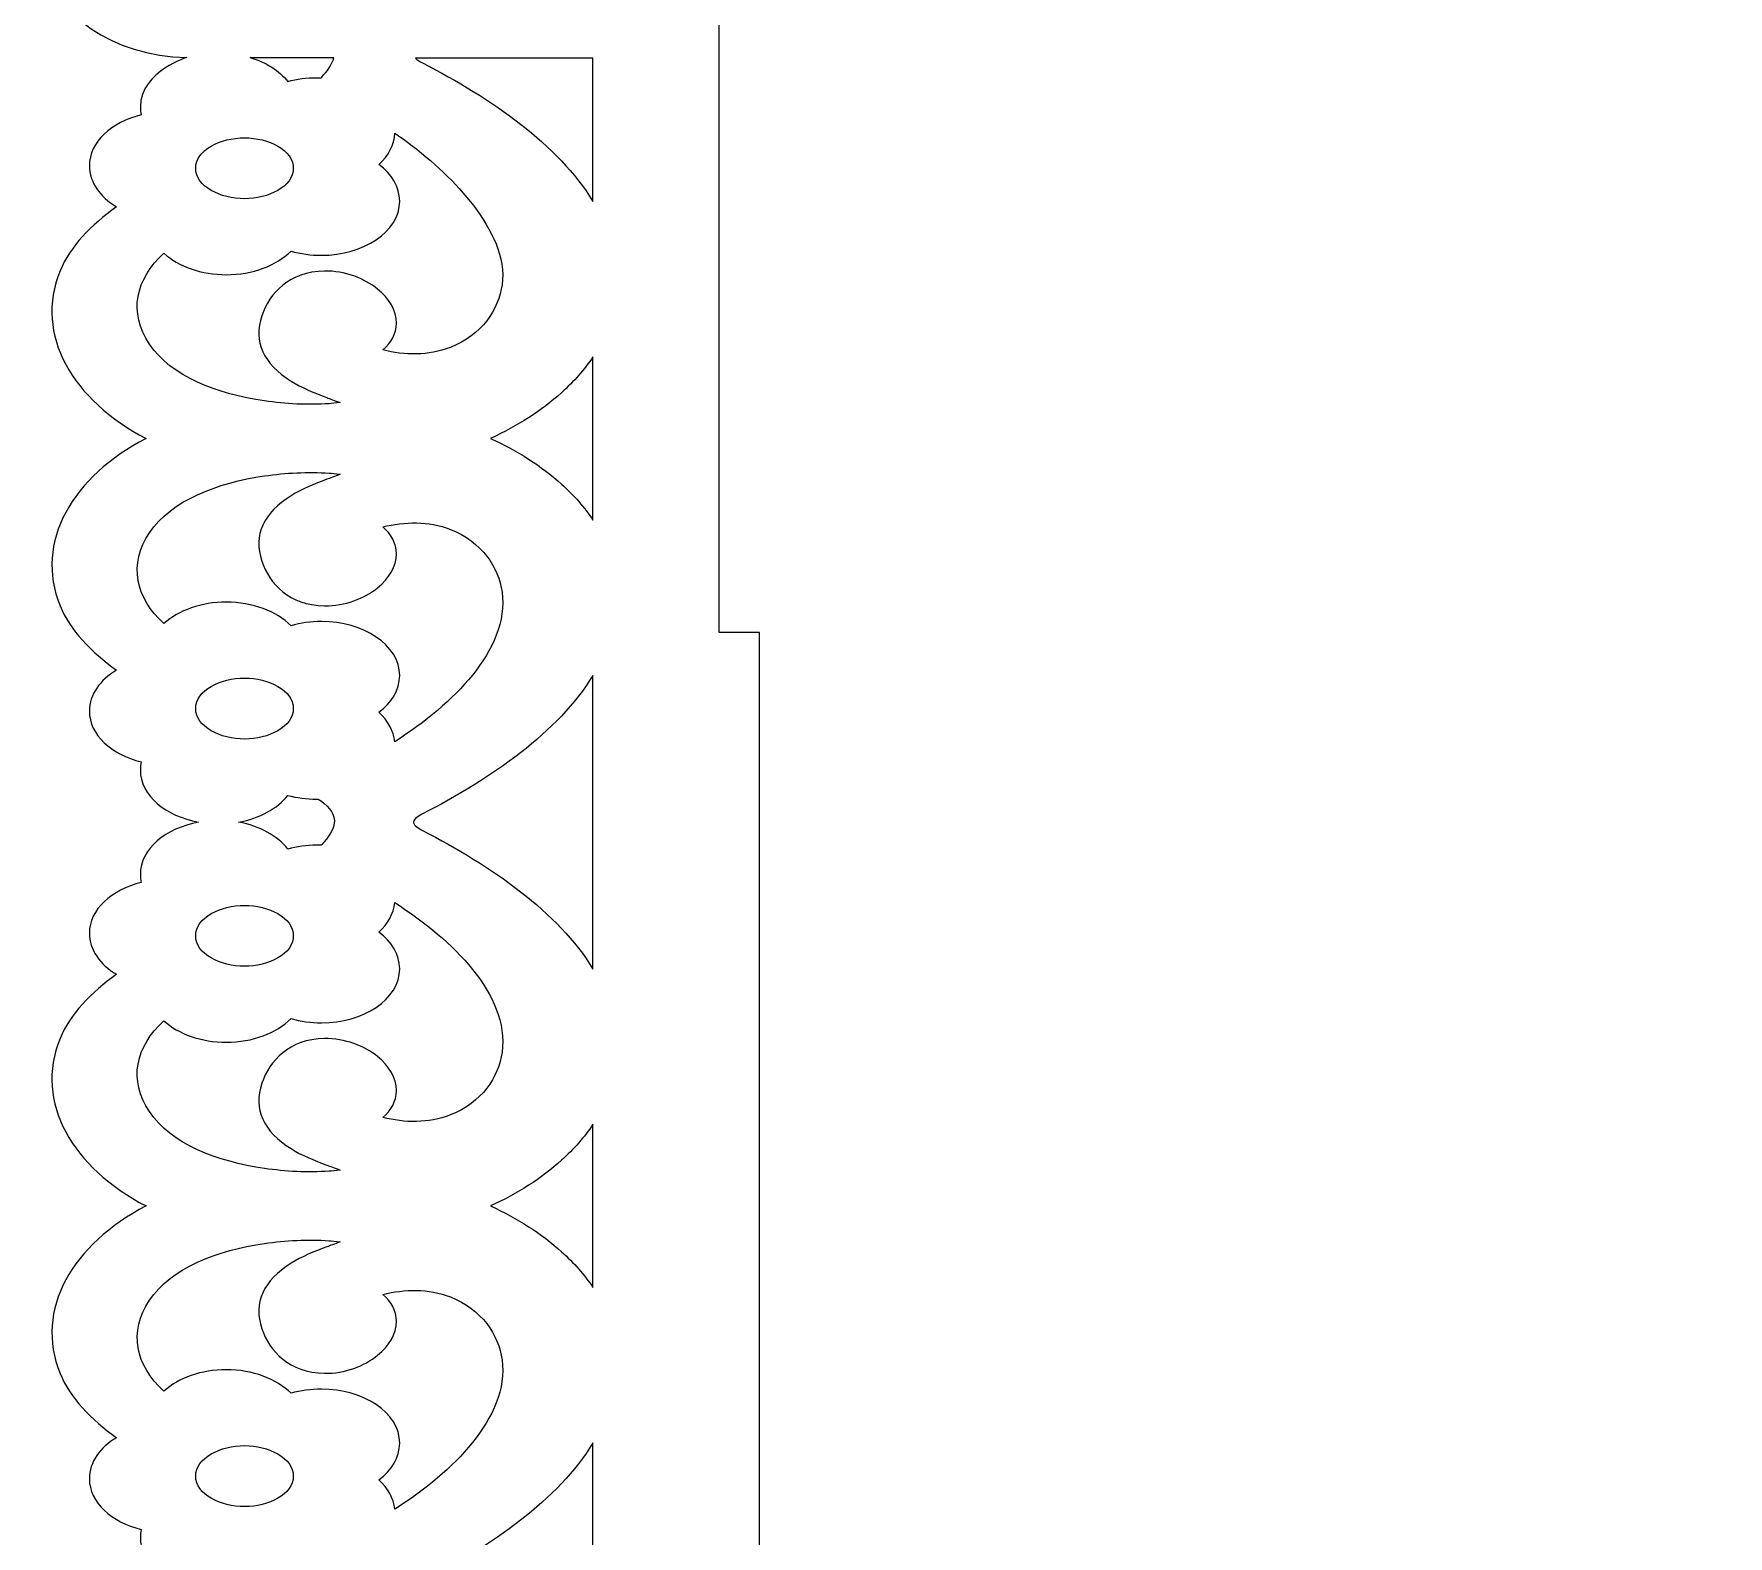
# Model space of a CAD drawing. Header units: centimetres. Extents: x -71 to 23, y -172 to -52.
# Drawn here: x -14.53 to -1.86, y -159.82 to -148.59 of the extents above; entities that cross this region are included whole.
import ezdxf

# ---------------------------------------------------------------- set-up
doc = ezdxf.new("R2010")
doc.units = ezdxf.units.CM
doc.header["$MEASUREMENT"] = 0
doc.layers.add('Layer 1', color=7, linetype='Continuous')

msp = doc.modelspace()

# ---------------------------------------------------------------- linework, layer by layer
at = {"layer": 'Layer 1', "lineweight": 9}
for points, knots in [([(-10.40686, -167.06317), (-10.40686, -167.06317), (-10.40686, -167.36316), (-10.40686, -167.36316), (-10.40686, -167.36316), (-10.40686, -167.36316), (-13.38103, -167.36316), (-13.38103, -167.36316), (-13.38103, -167.36316), (-13.38103, -167.36316), (-13.38103, -167.06317), (-13.38103, -167.06317), (-13.38103, -167.06317), (-13.38103, -167.06317), (-14.39071, -167.06317), (-14.39071, -167.06317), (-14.39071, -167.06317), (-14.39071, -167.06317), (-14.39071, -166.66329), (-14.39071, -166.66329), (-14.39071, -166.66329), (-14.39071, -166.27803), (-13.91788, -165.96283), (-13.34001, -165.96283), (-13.34001, -165.96283), (-13.34001, -165.96283), (-13.2778, -165.96283), (-13.2778, -165.96283), (-13.2778, -165.96283), (-13.27248, -165.96369), (-13.72913, -165.89149), (-13.72913, -165.56927), (-13.72913, -165.56927), (-13.72913, -165.54907), (-13.72695, -165.52908), (-13.72273, -165.50946), (-13.72273, -165.50946), (-13.94456, -165.45415), (-14.11014, -165.30842), (-14.11014, -165.12905), (-14.11014, -165.12905), (-14.11014, -165.00529), (-14.0307, -164.89657), (-13.90741, -164.82313), (-13.90741, -164.82313), (-14.09627, -164.68698), (-14.25531, -164.52353), (-14.32953, -164.3427), (-14.32953, -164.3427), (-14.52524, -163.86586), (-14.23478, -163.37346), (-13.68611, -163.09047), (-13.68611, -163.09047), (-14.23485, -162.80751), (-14.52534, -162.31508), (-14.32961, -161.83821), (-14.32961, -161.83821), (-14.25538, -161.65738), (-14.09634, -161.49392), (-13.90748, -161.35778), (-13.90748, -161.35778), (-14.03076, -161.28434), (-14.1102, -161.17562), (-14.1102, -161.05186), (-14.1102, -161.05186), (-14.1102, -160.87249), (-13.94461, -160.72676), (-13.72279, -160.67146), (-13.72279, -160.67146), (-13.72701, -160.65183), (-13.72918, -160.63184), (-13.72918, -160.61164), (-13.72918, -160.61164), (-13.72918, -160.41944), (-13.5391, -160.26589), (-13.29343, -160.22078), (-13.29343, -160.22078), (-13.53907, -160.17566), (-13.72913, -160.02212), (-13.72913, -159.82993), (-13.72913, -159.82993), (-13.72913, -159.80973), (-13.72695, -159.78975), (-13.72273, -159.77012), (-13.72273, -159.77012), (-13.94456, -159.7148), (-14.11014, -159.56909), (-14.11014, -159.38971), (-14.11014, -159.38971), (-14.11014, -159.26595), (-14.0307, -159.15723), (-13.90742, -159.08379), (-13.90742, -159.08379), (-14.09628, -158.94765), (-14.25531, -158.7842), (-14.32953, -158.60337), (-14.32953, -158.60337), (-14.52524, -158.12652), (-14.23478, -157.63412), (-13.68611, -157.35114), (-13.68611, -157.35114), (-14.23484, -157.06818), (-14.52534, -156.57574), (-14.32961, -156.09888), (-14.32961, -156.09888), (-14.25538, -155.91805), (-14.09634, -155.75459), (-13.90748, -155.61844), (-13.90748, -155.61844), (-14.03076, -155.545), (-14.1102, -155.43629), (-14.1102, -155.31253), (-14.1102, -155.31253), (-14.1102, -155.13315), (-13.94461, -154.98743), (-13.72279, -154.93213), (-13.72279, -154.93213), (-13.72701, -154.9125), (-13.72918, -154.8925), (-13.72918, -154.8723), (-13.72918, -154.8723), (-13.72918, -154.68011), (-13.5391, -154.52656), (-13.29343, -154.48144), (-13.29343, -154.48144), (-13.53907, -154.43632), (-13.72913, -154.28279), (-13.72913, -154.0906), (-13.72913, -154.0906), (-13.72913, -154.0704), (-13.72695, -154.05042), (-13.72273, -154.03078), (-13.72273, -154.03078), (-13.94456, -153.97547), (-14.11014, -153.82975), (-14.11014, -153.65038), (-14.11014, -153.65038), (-14.11014, -153.52662), (-14.0307, -153.4179), (-13.90742, -153.34446), (-13.90742, -153.34446), (-14.09628, -153.20831), (-14.25531, -153.04486), (-14.32953, -152.86403), (-14.32953, -152.86403), (-14.52524, -152.38719), (-14.23478, -151.89479), (-13.68611, -151.61181), (-13.68611, -151.61181), (-14.23484, -151.32884), (-14.52534, -150.8364), (-14.32961, -150.35955), (-14.32961, -150.35955), (-14.25538, -150.17871), (-14.09634, -150.01526), (-13.90748, -149.87911), (-13.90748, -149.87911), (-14.03076, -149.80567), (-14.1102, -149.69696), (-14.1102, -149.5732), (-14.1102, -149.5732), (-14.1102, -149.39382), (-13.94461, -149.2481), (-13.72279, -149.1928), (-13.72279, -149.1928), (-13.72701, -149.17316), (-13.72918, -149.15317), (-13.72918, -149.13296), (-13.72918, -149.13296), (-13.72918, -148.86228), (-13.3561, -148.75571), (-13.38364, -148.76427), (-13.38364, -148.76427), (-13.94151, -148.74889), (-14.39071, -148.43992), (-14.39071, -148.06441), (-14.39071, -148.06441), (-14.39071, -148.06441), (-14.39071, -147.88784), (-14.39071, -147.88784), (-14.39071, -147.88784), (-14.39071, -147.88784), (-14.39071, -147.66316), (-14.39071, -147.66316), (-14.39071, -147.66316), (-14.39071, -147.66316), (-13.3875, -147.66316), (-13.3875, -147.66316), (-13.3875, -147.66316), (-13.3875, -147.66316), (-13.3875, -147.36314), (-13.3875, -147.36314), (-13.3875, -147.36314), (-13.3875, -147.36314), (-10.40686, -147.36314), (-10.40686, -147.36314), (-10.40686, -147.36314), (-10.40686, -147.36314), (-10.40686, -147.66316), (-10.40686, -147.66316), (-10.40686, -147.66316), (-10.40686, -147.66316), (-9.6198, -147.66316), (-9.6198, -147.66316), (-9.6198, -147.66316), (-9.6198, -147.66316), (-9.59145, -147.66316), (-9.59145, -147.66316), (-9.59145, -147.66316), (-9.59145, -147.66316), (-9.39984, -147.66316), (-9.39984, -147.66316), (-9.39984, -147.66316), (-9.39984, -147.66316), (-9.39984, -153.06411), (-9.39984, -153.06411), (-9.39984, -153.06411), (-9.39984, -153.06411), (-9.09984, -153.06411), (-9.09984, -153.06411), (-9.09984, -153.06411), (-9.09984, -153.06411), (-9.09984, -161.66216), (-9.09984, -161.66216), (-9.09984, -161.66216), (-9.09984, -161.66216), (-9.39984, -161.66216), (-9.39984, -161.66216), (-9.39984, -161.66216), (-9.39984, -161.66216), (-9.39984, -167.06317), (-9.39984, -167.06317), (-9.39984, -167.06317), (-9.39984, -167.06317), (-9.59145, -167.06317), (-9.59145, -167.06317), (-9.59145, -167.06317), (-9.59145, -167.06317), (-9.6198, -167.06317), (-9.6198, -167.06317), (-9.6198, -167.06317), (-9.6198, -167.06317), (-10.40039, -167.06317), (-10.40039, -167.06317), (-10.40039, -167.06317), (-10.40039, -167.06317), (-10.40039, -167.06317), (-10.40039, -167.06317), (-10.40039, -167.06317), (-10.40039, -167.06317), (-10.40686, -167.06317), (-10.40686, -167.06317)], [0, 0, 0, 0, 0.015625, 0.015625, 0.015625, 0.015625, 0.03125, 0.03125, 0.03125, 0.03125, 0.046875, 0.046875, 0.046875, 0.046875, 0.0625, 0.0625, 0.0625, 0.0625, 0.078125, 0.078125, 0.078125, 0.078125, 0.09375, 0.09375, 0.09375, 0.09375, 0.109375, 0.109375, 0.109375, 0.109375, 0.125, 0.125, 0.125, 0.125, 0.140625, 0.140625, 0.140625, 0.140625, 0.15625, 0.15625, 0.15625, 0.15625, 0.171875, 0.171875, 0.171875, 0.171875, 0.1875, 0.1875, 0.1875, 0.1875, 0.203125, 0.203125, 0.203125, 0.203125, 0.21875, 0.21875, 0.21875, 0.21875, 0.234375, 0.234375, 0.234375, 0.234375, 0.25, 0.25, 0.25, 0.25, 0.265625, 0.265625, 0.265625, 0.265625, 0.28125, 0.28125, 0.28125, 0.28125, 0.296875, 0.296875, 0.296875, 0.296875, 0.3125, 0.3125, 0.3125, 0.3125, 0.328125, 0.328125, 0.328125, 0.328125, 0.34375, 0.34375, 0.34375, 0.34375, 0.359375, 0.359375, 0.359375, 0.359375, 0.375, 0.375, 0.375, 0.375, 0.390625, 0.390625, 0.390625, 0.390625, 0.40625, 0.40625, 0.40625, 0.40625, 0.421875, 0.421875, 0.421875, 0.421875, 0.4375, 0.4375, 0.4375, 0.4375, 0.453125, 0.453125, 0.453125, 0.453125, 0.46875, 0.46875, 0.46875, 0.46875, 0.484375, 0.484375, 0.484375, 0.484375, 0.5, 0.5, 0.5, 0.5, 0.515625, 0.515625, 0.515625, 0.515625, 0.53125, 0.53125, 0.53125, 0.53125, 0.546875, 0.546875, 0.546875, 0.546875, 0.5625, 0.5625, 0.5625, 0.5625, 0.578125, 0.578125, 0.578125, 0.578125, 0.59375, 0.59375, 0.59375, 0.59375, 0.609375, 0.609375, 0.609375, 0.609375, 0.625, 0.625, 0.625, 0.625, 0.640625, 0.640625, 0.640625, 0.640625, 0.65625, 0.65625, 0.65625, 0.65625, 0.671875, 0.671875, 0.671875, 0.671875, 0.6875, 0.6875, 0.6875, 0.6875, 0.703125, 0.703125, 0.703125, 0.703125, 0.71875, 0.71875, 0.71875, 0.71875, 0.734375, 0.734375, 0.734375, 0.734375, 0.75, 0.75, 0.75, 0.75, 0.765625, 0.765625, 0.765625, 0.765625, 0.78125, 0.78125, 0.78125, 0.78125, 0.796875, 0.796875, 0.796875, 0.796875, 0.8125, 0.8125, 0.8125, 0.8125, 0.828125, 0.828125, 0.828125, 0.828125, 0.84375, 0.84375, 0.84375, 0.84375, 0.859375, 0.859375, 0.859375, 0.859375, 0.875, 0.875, 0.875, 0.875, 0.890625, 0.890625, 0.890625, 0.890625, 0.90625, 0.90625, 0.90625, 0.90625, 0.921875, 0.921875, 0.921875, 0.921875, 0.9375, 0.9375, 0.9375, 0.9375, 0.953125, 0.953125, 0.953125, 0.953125, 0.96875, 0.96875, 0.96875, 0.96875, 1, 1, 1, 1]), ([(-9.39984, -167.36314), (-9.39984, -167.36314), (-3.69886, -167.36314), (-3.69886, -167.36314), (-3.69886, -167.36314), (-3.69886, -167.36314), (-3.69886, -167.06314), (-3.69886, -167.06314), (-3.69886, -167.06314), (-3.69886, -167.06314), (4.89919, -167.06314), (4.89919, -167.06314), (4.89919, -167.06314), (4.89919, -167.06314), (4.89919, -167.36314), (4.89919, -167.36314), (4.89919, -167.36314), (4.89919, -167.36314), (10.59998, -167.36314), (10.59998, -167.36314), (10.59998, -167.36314), (10.59998, -167.36314), (10.60014, -167.36314), (10.60014, -167.36314), (10.60014, -167.36314), (10.60014, -167.36314), (10.60016, -167.16311), (10.60016, -167.16311), (10.60016, -167.16311), (10.60016, -167.16311), (10.60016, -167.12302), (10.60016, -167.12302), (10.60016, -167.12302), (10.60016, -167.12302), (10.60016, -167.06315), (10.60016, -167.06315), (10.60016, -167.06315), (10.60016, -167.06315), (10.60016, -161.66216), (10.60016, -161.66216), (10.60016, -161.66216), (10.60016, -161.66216), (10.30016, -161.66216), (10.30016, -161.66216), (10.30016, -161.66216), (10.30016, -161.66216), (10.30016, -153.06411), (10.30016, -153.06411), (10.30016, -153.06411), (10.30016, -153.06411), (10.60016, -153.06411), (10.60016, -153.06411), (10.60016, -153.06411), (10.60016, -153.06411), (10.60016, -147.66316), (10.60016, -147.66316), (10.60016, -147.66316), (10.60016, -147.66316), (10.60016, -147.60324), (10.60016, -147.60324), (10.60016, -147.60324), (10.60016, -147.60324), (10.60016, -147.5631), (10.60016, -147.5631), (10.60016, -147.5631), (10.60016, -147.5631), (10.60016, -147.36314), (10.60016, -147.36314), (10.60016, -147.36314), (10.60016, -147.36314), (10.59998, -147.36314), (10.59998, -147.36314), (10.59998, -147.36314), (10.59998, -147.36314), (4.89919, -147.36314), (4.89919, -147.36314), (4.89919, -147.36314), (4.89919, -147.36314), (4.89919, -147.66314), (4.89919, -147.66314), (4.89919, -147.66314), (4.89919, -147.66314), (-3.69886, -147.66314), (-3.69886, -147.66314), (-3.69886, -147.66314), (-3.69886, -147.66314), (-3.69886, -147.36314), (-3.69886, -147.36314), (-3.69886, -147.36314), (-3.69886, -147.36314), (-9.39984, -147.36314), (-9.39984, -147.36314), (-9.39984, -147.36314), (-9.39984, -147.36314), (-9.39984, -147.5631), (-9.39984, -147.5631), (-9.39984, -147.5631), (-9.39984, -147.5631), (-9.39984, -147.60323), (-9.39984, -147.60323), (-9.39984, -147.60323), (-9.39984, -147.60323), (-9.39984, -147.66316), (-9.39984, -147.66316), (-9.39984, -147.66316), (-9.39984, -147.66316), (-9.39984, -153.06411), (-9.39984, -153.06411), (-9.39984, -153.06411), (-9.39984, -153.06411), (-9.09984, -153.06411), (-9.09984, -153.06411), (-9.09984, -153.06411), (-9.09984, -153.06411), (-9.09984, -161.66216), (-9.09984, -161.66216), (-9.09984, -161.66216), (-9.09984, -161.66216), (-9.39984, -161.66216), (-9.39984, -161.66216), (-9.39984, -161.66216), (-9.39984, -161.66216), (-9.39984, -167.06315), (-9.39984, -167.06315), (-9.39984, -167.06315), (-9.39984, -167.06315), (-9.39984, -167.12303), (-9.39984, -167.12303), (-9.39984, -167.12303), (-9.39984, -167.12303), (-9.39984, -167.16311), (-9.39984, -167.16311), (-9.39984, -167.16311), (-9.39984, -167.16311), (-9.39984, -167.36314), (-9.39984, -167.36314)], [0, 0, 0, 0, 0.02857143, 0.02857143, 0.02857143, 0.02857143, 0.05714286, 0.05714286, 0.05714286, 0.05714286, 0.08571429, 0.08571429, 0.08571429, 0.08571429, 0.11428571, 0.11428571, 0.11428571, 0.11428571, 0.14285714, 0.14285714, 0.14285714, 0.14285714, 0.17142857, 0.17142857, 0.17142857, 0.17142857, 0.2, 0.2, 0.2, 0.2, 0.22857143, 0.22857143, 0.22857143, 0.22857143, 0.25714286, 0.25714286, 0.25714286, 0.25714286, 0.28571429, 0.28571429, 0.28571429, 0.28571429, 0.31428571, 0.31428571, 0.31428571, 0.31428571, 0.34285714, 0.34285714, 0.34285714, 0.34285714, 0.37142857, 0.37142857, 0.37142857, 0.37142857, 0.4, 0.4, 0.4, 0.4, 0.42857143, 0.42857143, 0.42857143, 0.42857143, 0.45714286, 0.45714286, 0.45714286, 0.45714286, 0.48571429, 0.48571429, 0.48571429, 0.48571429, 0.51428571, 0.51428571, 0.51428571, 0.51428571, 0.54285714, 0.54285714, 0.54285714, 0.54285714, 0.57142857, 0.57142857, 0.57142857, 0.57142857, 0.6, 0.6, 0.6, 0.6, 0.62857143, 0.62857143, 0.62857143, 0.62857143, 0.65714286, 0.65714286, 0.65714286, 0.65714286, 0.68571429, 0.68571429, 0.68571429, 0.68571429, 0.71428571, 0.71428571, 0.71428571, 0.71428571, 0.74285714, 0.74285714, 0.74285714, 0.74285714, 0.77142857, 0.77142857, 0.77142857, 0.77142857, 0.8, 0.8, 0.8, 0.8, 0.82857143, 0.82857143, 0.82857143, 0.82857143, 0.85714286, 0.85714286, 0.85714286, 0.85714286, 0.88571429, 0.88571429, 0.88571429, 0.88571429, 0.91428571, 0.91428571, 0.91428571, 0.91428571, 0.94285714, 0.94285714, 0.94285714, 0.94285714, 1, 1, 1, 1]), ([(-12.90915, -148.76271), (-12.90915, -148.76271), (-12.90215, -148.76487), (-12.90215, -148.76487), (-12.90215, -148.76487), (-12.90215, -148.76487), (-12.28231, -148.76487), (-12.28231, -148.76487), (-12.28231, -148.76487), (-12.29462, -148.81693), (-12.33333, -148.86855), (-12.37315, -148.91005), (-12.37315, -148.91005), (-12.37475, -148.91169), (-12.37635, -148.91334), (-12.37795, -148.91498), (-12.37795, -148.91498), (-12.38909, -148.91454), (-12.40027, -148.91432), (-12.41145, -148.91432), (-12.41145, -148.91432), (-12.48588, -148.91432), (-12.55893, -148.92411), (-12.6269, -148.94267), (-12.6269, -148.94267), (-12.68919, -148.86222), (-12.78954, -148.79899), (-12.90915, -148.76271)], [0, 0, 0, 0, 0.125, 0.125, 0.125, 0.125, 0.25, 0.25, 0.25, 0.25, 0.375, 0.375, 0.375, 0.375, 0.5, 0.5, 0.5, 0.5, 0.625, 0.625, 0.625, 0.625, 0.75, 0.75, 0.75, 0.75, 1, 1, 1, 1]), ([(-11.67246, -148.76734), (-11.67246, -148.76734), (-10.34425, -148.76734), (-10.34425, -148.76734), (-10.34425, -148.76734), (-10.34425, -148.76734), (-10.34425, -149.84017), (-10.34425, -149.84017), (-10.34425, -149.84017), (-10.60386, -149.41539), (-11.1044, -149.06761), (-11.61952, -148.80427), (-11.61952, -148.80427), (-11.6365, -148.7956), (-11.65825, -148.78245), (-11.67246, -148.76734)], [0, 0, 0, 0, 0.2, 0.2, 0.2, 0.2, 0.4, 0.4, 0.4, 0.4, 0.6, 0.6, 0.6, 0.6, 1, 1, 1, 1]), ([(-11.82628, -149.32931), (-11.82957, -149.41733), (-11.87354, -149.4983), (-11.94565, -149.56362), (-11.94565, -149.56362), (-11.84924, -149.63546), (-11.78991, -149.73169), (-11.78991, -149.83823), (-11.78991, -149.83823), (-11.78991, -150.06807), (-12.06164, -150.24263), (-12.3753, -150.24263), (-12.3753, -150.24263), (-12.45383, -150.24263), (-12.53093, -150.23177), (-12.60227, -150.21107), (-12.60227, -150.21107), (-12.70978, -150.31949), (-12.89075, -150.38749), (-13.08616, -150.38749), (-13.08616, -150.38749), (-13.27219, -150.38749), (-13.44402, -150.32602), (-13.55272, -150.22755), (-13.55272, -150.22755), (-13.76596, -150.41814), (-13.81962, -150.67194), (-13.66129, -150.90666), (-13.66129, -150.90666), (-13.49762, -151.14931), (-13.1544, -151.28016), (-12.80024, -151.33163), (-12.80024, -151.33163), (-12.64453, -151.35426), (-12.47551, -151.36318), (-12.31713, -151.352), (-12.31713, -151.352), (-12.29855, -151.35068), (-12.26783, -151.34782), (-12.23427, -151.34353), (-12.23427, -151.34353), (-12.27528, -151.32804), (-12.31378, -151.31426), (-12.33452, -151.30635), (-12.33452, -151.30635), (-12.42601, -151.27149), (-12.52432, -151.23271), (-12.6022, -151.18335), (-12.6022, -151.18335), (-12.80817, -151.0528), (-12.88674, -150.89), (-12.82032, -150.69412), (-12.82032, -150.69412), (-12.76328, -150.52586), (-12.61704, -150.36428), (-12.35191, -150.36043), (-12.35191, -150.36043), (-12.19924, -150.35821), (-12.05424, -150.41433), (-11.95464, -150.4953), (-11.95464, -150.4953), (-11.86891, -150.565), (-11.81351, -150.65537), (-11.81439, -150.74935), (-11.81439, -150.74935), (-11.81513, -150.82962), (-11.85371, -150.8963), (-11.91591, -150.94992), (-11.91591, -150.94992), (-11.75183, -150.99111), (-11.57651, -150.99532), (-11.41085, -150.93112), (-11.41085, -150.93112), (-11.1757, -150.83999), (-11.04999, -150.64689), (-11.02407, -150.46214), (-11.02407, -150.46214), (-10.99566, -150.25962), (-11.10278, -150.04879), (-11.23603, -149.87385), (-11.23603, -149.87385), (-11.36728, -149.70152), (-11.54271, -149.53723), (-11.73236, -149.39602), (-11.73236, -149.39602), (-11.75323, -149.38048), (-11.787, -149.35616), (-11.82628, -149.32931)], [0, 0, 0, 0, 0.04347826, 0.04347826, 0.04347826, 0.04347826, 0.08695652, 0.08695652, 0.08695652, 0.08695652, 0.13043478, 0.13043478, 0.13043478, 0.13043478, 0.17391304, 0.17391304, 0.17391304, 0.17391304, 0.2173913, 0.2173913, 0.2173913, 0.2173913, 0.26086957, 0.26086957, 0.26086957, 0.26086957, 0.30434783, 0.30434783, 0.30434783, 0.30434783, 0.34782609, 0.34782609, 0.34782609, 0.34782609, 0.39130435, 0.39130435, 0.39130435, 0.39130435, 0.43478261, 0.43478261, 0.43478261, 0.43478261, 0.47826087, 0.47826087, 0.47826087, 0.47826087, 0.52173913, 0.52173913, 0.52173913, 0.52173913, 0.56521739, 0.56521739, 0.56521739, 0.56521739, 0.60869565, 0.60869565, 0.60869565, 0.60869565, 0.65217391, 0.65217391, 0.65217391, 0.65217391, 0.69565217, 0.69565217, 0.69565217, 0.69565217, 0.73913043, 0.73913043, 0.73913043, 0.73913043, 0.7826087, 0.7826087, 0.7826087, 0.7826087, 0.82608696, 0.82608696, 0.82608696, 0.82608696, 0.86956522, 0.86956522, 0.86956522, 0.86956522, 0.91304348, 0.91304348, 0.91304348, 0.91304348, 1, 1, 1, 1]), ([(-12.95029, -149.81954), (-12.77127, -149.81954), (-12.5853, -149.7296), (-12.5853, -149.59168), (-12.5853, -149.59168), (-12.5853, -149.45379), (-12.77134, -149.36388), (-12.95029, -149.36388), (-12.95029, -149.36388), (-13.12927, -149.36388), (-13.31524, -149.45377), (-13.31524, -149.59168), (-13.31524, -149.59168), (-13.31524, -149.72961), (-13.12934, -149.81954), (-12.95029, -149.81954)], [0, 0, 0, 0, 0.2, 0.2, 0.2, 0.2, 0.4, 0.4, 0.4, 0.4, 0.6, 0.6, 0.6, 0.6, 1, 1, 1, 1]), ([(-10.34425, -151.00102), (-10.34425, -151.00102), (-10.34425, -152.22243), (-10.34425, -152.22243), (-10.34425, -152.22243), (-10.40792, -152.12705), (-10.48701, -152.03711), (-10.57924, -151.95388), (-10.57924, -151.95388), (-10.72917, -151.81858), (-10.90913, -151.70402), (-11.11003, -151.61177), (-11.11003, -151.61177), (-10.90917, -151.51952), (-10.72923, -151.40497), (-10.57934, -151.26969), (-10.57934, -151.26969), (-10.48706, -151.18642), (-10.40793, -151.09645), (-10.34425, -151.00102)], [0, 0, 0, 0, 0.16666667, 0.16666667, 0.16666667, 0.16666667, 0.33333333, 0.33333333, 0.33333333, 0.33333333, 0.5, 0.5, 0.5, 0.5, 0.66666667, 0.66666667, 0.66666667, 0.66666667, 1, 1, 1, 1]), ([(-11.91583, -152.27366), (-11.85364, -152.32727), (-11.81506, -152.39394), (-11.8143, -152.47421), (-11.8143, -152.47421), (-11.81342, -152.56821), (-11.86883, -152.65859), (-11.9546, -152.72829), (-11.9546, -152.72829), (-12.0542, -152.80925), (-12.19919, -152.86537), (-12.35186, -152.86315), (-12.35186, -152.86315), (-12.61699, -152.8593), (-12.76321, -152.69771), (-12.82026, -152.52945), (-12.82026, -152.52945), (-12.88666, -152.33358), (-12.8081, -152.17078), (-12.60214, -152.04023), (-12.60214, -152.04023), (-12.52426, -151.99086), (-12.42593, -151.95207), (-12.33444, -151.91722), (-12.33444, -151.91722), (-12.3137, -151.90932), (-12.27521, -151.89553), (-12.23421, -151.88004), (-12.23421, -151.88004), (-12.26777, -151.87576), (-12.29848, -151.87289), (-12.31708, -151.87158), (-12.31708, -151.87158), (-12.47543, -151.86039), (-12.64445, -151.8693), (-12.80016, -151.89192), (-12.80016, -151.89192), (-13.15435, -151.94339), (-13.49753, -152.07426), (-13.66121, -152.31691), (-13.66121, -152.31691), (-13.81955, -152.55165), (-13.76588, -152.80544), (-13.55264, -152.99602), (-13.55264, -152.99602), (-13.44393, -152.89755), (-13.2721, -152.83609), (-13.08607, -152.83609), (-13.08607, -152.83609), (-12.89068, -152.83609), (-12.70971, -152.90409), (-12.60219, -153.0125), (-12.60219, -153.0125), (-12.53087, -152.9918), (-12.45377, -152.98094), (-12.37523, -152.98094), (-12.37523, -152.98094), (-12.06158, -152.98094), (-11.78984, -153.1555), (-11.78984, -153.38534), (-11.78984, -153.38534), (-11.78984, -153.49187), (-11.84918, -153.58811), (-11.94559, -153.65994), (-11.94559, -153.65994), (-11.87734, -153.72175), (-11.83431, -153.79755), (-11.82709, -153.8801), (-11.82709, -153.8801), (-11.60037, -153.73424), (-11.39535, -153.56741), (-11.24566, -153.38155), (-11.24566, -153.38155), (-11.09632, -153.19614), (-10.99358, -152.97817), (-11.02399, -152.76144), (-11.02399, -152.76144), (-11.0499, -152.57667), (-11.17562, -152.38357), (-11.41077, -152.29244), (-11.41077, -152.29244), (-11.57643, -152.22824), (-11.75174, -152.23246), (-11.91583, -152.27366)], [0, 0, 0, 0, 0.04545455, 0.04545455, 0.04545455, 0.04545455, 0.09090909, 0.09090909, 0.09090909, 0.09090909, 0.13636364, 0.13636364, 0.13636364, 0.13636364, 0.18181818, 0.18181818, 0.18181818, 0.18181818, 0.22727273, 0.22727273, 0.22727273, 0.22727273, 0.27272727, 0.27272727, 0.27272727, 0.27272727, 0.31818182, 0.31818182, 0.31818182, 0.31818182, 0.36363636, 0.36363636, 0.36363636, 0.36363636, 0.40909091, 0.40909091, 0.40909091, 0.40909091, 0.45454545, 0.45454545, 0.45454545, 0.45454545, 0.5, 0.5, 0.5, 0.5, 0.54545455, 0.54545455, 0.54545455, 0.54545455, 0.59090909, 0.59090909, 0.59090909, 0.59090909, 0.63636364, 0.63636364, 0.63636364, 0.63636364, 0.68181818, 0.68181818, 0.68181818, 0.68181818, 0.72727273, 0.72727273, 0.72727273, 0.72727273, 0.77272727, 0.77272727, 0.77272727, 0.77272727, 0.81818182, 0.81818182, 0.81818182, 0.81818182, 0.86363636, 0.86363636, 0.86363636, 0.86363636, 0.90909091, 0.90909091, 0.90909091, 0.90909091, 1, 1, 1, 1]), ([(-12.95024, -153.8597), (-12.77126, -153.8597), (-12.58524, -153.76981), (-12.58524, -153.63188), (-12.58524, -153.63188), (-12.58524, -153.49395), (-12.77121, -153.40402), (-12.95024, -153.40402), (-12.95024, -153.40402), (-13.12931, -153.40402), (-13.31516, -153.49395), (-13.31516, -153.63188), (-13.31516, -153.63188), (-13.31516, -153.76981), (-13.12926, -153.8597), (-12.95024, -153.8597)], [0, 0, 0, 0, 0.2, 0.2, 0.2, 0.2, 0.4, 0.4, 0.4, 0.4, 0.6, 0.6, 0.6, 0.6, 1, 1, 1, 1]), ([(-10.34425, -153.38353), (-10.34425, -153.38353), (-10.34425, -155.57951), (-10.34425, -155.57951), (-10.34425, -155.57951), (-10.60386, -155.15473), (-11.1044, -154.80695), (-11.61952, -154.54361), (-11.61952, -154.54361), (-11.64541, -154.53038), (-11.6824, -154.50676), (-11.68682, -154.48168), (-11.68682, -154.48168), (-11.6828, -154.45643), (-11.64539, -154.43256), (-11.61944, -154.41931), (-11.61944, -154.41931), (-11.10437, -154.15601), (-10.60387, -153.80826), (-10.34425, -153.38353)], [0, 0, 0, 0, 0.16666667, 0.16666667, 0.16666667, 0.16666667, 0.33333333, 0.33333333, 0.33333333, 0.33333333, 0.5, 0.5, 0.5, 0.5, 0.66666667, 0.66666667, 0.66666667, 0.66666667, 1, 1, 1, 1]), ([(-12.99422, -154.48147), (-12.83753, -154.51024), (-12.70345, -154.58312), (-12.6269, -154.68201), (-12.6269, -154.68201), (-12.55893, -154.66345), (-12.48588, -154.65366), (-12.41145, -154.65366), (-12.41145, -154.65366), (-12.40027, -154.65366), (-12.3891, -154.65388), (-12.37796, -154.65432), (-12.37796, -154.65432), (-12.37635, -154.65267), (-12.37476, -154.65103), (-12.37315, -154.64938), (-12.37315, -154.64938), (-12.3242, -154.59836), (-12.2769, -154.53205), (-12.27831, -154.4684), (-12.27831, -154.4684), (-12.27973, -154.40436), (-12.33562, -154.35098), (-12.39844, -154.30915), (-12.39844, -154.30915), (-12.40274, -154.30922), (-12.40706, -154.30925), (-12.41138, -154.30925), (-12.41138, -154.30925), (-12.48581, -154.30925), (-12.55886, -154.29946), (-12.62682, -154.2809), (-12.62682, -154.2809), (-12.7034, -154.3798), (-12.8375, -154.45269), (-12.99422, -154.48147)], [0, 0, 0, 0, 0.1, 0.1, 0.1, 0.1, 0.2, 0.2, 0.2, 0.2, 0.3, 0.3, 0.3, 0.3, 0.4, 0.4, 0.4, 0.4, 0.5, 0.5, 0.5, 0.5, 0.6, 0.6, 0.6, 0.6, 0.7, 0.7, 0.7, 0.7, 0.8, 0.8, 0.8, 0.8, 1, 1, 1, 1]), ([(-11.82718, -155.08279), (-11.83438, -155.16534), (-11.87741, -155.24115), (-11.94565, -155.30296), (-11.94565, -155.30296), (-11.84924, -155.3748), (-11.78991, -155.47104), (-11.78991, -155.57756), (-11.78991, -155.57756), (-11.78991, -155.80741), (-12.06164, -155.98197), (-12.3753, -155.98197), (-12.3753, -155.98197), (-12.45383, -155.98197), (-12.53093, -155.9711), (-12.60227, -155.95041), (-12.60227, -155.95041), (-12.70978, -156.05882), (-12.89075, -156.12682), (-13.08616, -156.12682), (-13.08616, -156.12682), (-13.27219, -156.12682), (-13.44402, -156.06535), (-13.55272, -155.96689), (-13.55272, -155.96689), (-13.76596, -156.15747), (-13.81962, -156.41127), (-13.66129, -156.646), (-13.66129, -156.646), (-13.49762, -156.88864), (-13.1544, -157.0195), (-12.80024, -157.07097), (-12.80024, -157.07097), (-12.64453, -157.0936), (-12.47551, -157.10251), (-12.31713, -157.09133), (-12.31713, -157.09133), (-12.29855, -157.09002), (-12.26783, -157.08716), (-12.23427, -157.08286), (-12.23427, -157.08286), (-12.27528, -157.06738), (-12.31378, -157.05359), (-12.33452, -157.04568), (-12.33452, -157.04568), (-12.42601, -157.01082), (-12.52432, -156.97205), (-12.6022, -156.92269), (-12.6022, -156.92269), (-12.80817, -156.79214), (-12.88674, -156.62933), (-12.82032, -156.43345), (-12.82032, -156.43345), (-12.76328, -156.2652), (-12.61704, -156.10361), (-12.35191, -156.09977), (-12.35191, -156.09977), (-12.19924, -156.09754), (-12.05425, -156.15366), (-11.95465, -156.23463), (-11.95465, -156.23463), (-11.86891, -156.30433), (-11.81351, -156.3947), (-11.81439, -156.48868), (-11.81439, -156.48868), (-11.81513, -156.56896), (-11.85371, -156.63564), (-11.91591, -156.68925), (-11.91591, -156.68925), (-11.75183, -156.73045), (-11.57651, -156.73466), (-11.41085, -156.67046), (-11.41085, -156.67046), (-11.17571, -156.57933), (-11.04999, -156.38623), (-11.02407, -156.20147), (-11.02407, -156.20147), (-10.99373, -155.98525), (-11.09592, -155.7678), (-11.24465, -155.58271), (-11.24465, -155.58271), (-11.39444, -155.39628), (-11.59996, -155.22899), (-11.82718, -155.08279)], [0, 0, 0, 0, 0.04545455, 0.04545455, 0.04545455, 0.04545455, 0.09090909, 0.09090909, 0.09090909, 0.09090909, 0.13636364, 0.13636364, 0.13636364, 0.13636364, 0.18181818, 0.18181818, 0.18181818, 0.18181818, 0.22727273, 0.22727273, 0.22727273, 0.22727273, 0.27272727, 0.27272727, 0.27272727, 0.27272727, 0.31818182, 0.31818182, 0.31818182, 0.31818182, 0.36363636, 0.36363636, 0.36363636, 0.36363636, 0.40909091, 0.40909091, 0.40909091, 0.40909091, 0.45454545, 0.45454545, 0.45454545, 0.45454545, 0.5, 0.5, 0.5, 0.5, 0.54545455, 0.54545455, 0.54545455, 0.54545455, 0.59090909, 0.59090909, 0.59090909, 0.59090909, 0.63636364, 0.63636364, 0.63636364, 0.63636364, 0.68181818, 0.68181818, 0.68181818, 0.68181818, 0.72727273, 0.72727273, 0.72727273, 0.72727273, 0.77272727, 0.77272727, 0.77272727, 0.77272727, 0.81818182, 0.81818182, 0.81818182, 0.81818182, 0.86363636, 0.86363636, 0.86363636, 0.86363636, 0.90909091, 0.90909091, 0.90909091, 0.90909091, 1, 1, 1, 1]), ([(-12.5853, -155.33101), (-12.5853, -155.19313), (-12.77134, -155.10321), (-12.95029, -155.10321), (-12.95029, -155.10321), (-13.12927, -155.10321), (-13.31524, -155.19311), (-13.31524, -155.33101), (-13.31524, -155.33101), (-13.31524, -155.46896), (-13.12934, -155.55888), (-12.95029, -155.55888), (-12.95029, -155.55888), (-12.77127, -155.55888), (-12.5853, -155.46893), (-12.5853, -155.33101)], [0, 0, 0, 0, 0.2, 0.2, 0.2, 0.2, 0.4, 0.4, 0.4, 0.4, 0.6, 0.6, 0.6, 0.6, 1, 1, 1, 1]), ([(-10.34425, -156.74035), (-10.34425, -156.74035), (-10.34425, -157.96176), (-10.34425, -157.96176), (-10.34425, -157.96176), (-10.40792, -157.86638), (-10.48701, -157.77645), (-10.57924, -157.69322), (-10.57924, -157.69322), (-10.72917, -157.55792), (-10.90913, -157.44335), (-11.11003, -157.35111), (-11.11003, -157.35111), (-10.90917, -157.25885), (-10.72923, -157.1443), (-10.57934, -157.00902), (-10.57934, -157.00902), (-10.48706, -156.92575), (-10.40793, -156.83578), (-10.34425, -156.74035)], [0, 0, 0, 0, 0.16666667, 0.16666667, 0.16666667, 0.16666667, 0.33333333, 0.33333333, 0.33333333, 0.33333333, 0.5, 0.5, 0.5, 0.5, 0.66666667, 0.66666667, 0.66666667, 0.66666667, 1, 1, 1, 1]), ([(-11.91583, -158.01299), (-11.85364, -158.06661), (-11.81506, -158.13328), (-11.8143, -158.21355), (-11.8143, -158.21355), (-11.81342, -158.30755), (-11.86883, -158.39792), (-11.9546, -158.46762), (-11.9546, -158.46762), (-12.0542, -158.54859), (-12.19919, -158.6047), (-12.35186, -158.60248), (-12.35186, -158.60248), (-12.61699, -158.59863), (-12.76321, -158.43704), (-12.82026, -158.26879), (-12.82026, -158.26879), (-12.88666, -158.07291), (-12.8081, -157.91012), (-12.60214, -157.77956), (-12.60214, -157.77956), (-12.52426, -157.73019), (-12.42593, -157.69141), (-12.33444, -157.65655), (-12.33444, -157.65655), (-12.3137, -157.64865), (-12.27521, -157.63486), (-12.23421, -157.61938), (-12.23421, -157.61938), (-12.26777, -157.61509), (-12.29848, -157.61222), (-12.31708, -157.61091), (-12.31708, -157.61091), (-12.47543, -157.59972), (-12.64445, -157.60863), (-12.80016, -157.63126), (-12.80016, -157.63126), (-13.15435, -157.68273), (-13.49753, -157.81359), (-13.66121, -158.05624), (-13.66121, -158.05624), (-13.81955, -158.29098), (-13.76589, -158.54478), (-13.55264, -158.73535), (-13.55264, -158.73535), (-13.44393, -158.63689), (-13.2721, -158.57542), (-13.08607, -158.57542), (-13.08607, -158.57542), (-12.89067, -158.57542), (-12.70971, -158.64343), (-12.60219, -158.75184), (-12.60219, -158.75184), (-12.53086, -158.73114), (-12.45377, -158.72029), (-12.37523, -158.72029), (-12.37523, -158.72029), (-12.06158, -158.72029), (-11.78984, -158.89483), (-11.78984, -159.12467), (-11.78984, -159.12467), (-11.78984, -159.2312), (-11.84918, -159.32744), (-11.94559, -159.39927), (-11.94559, -159.39927), (-11.87734, -159.46108), (-11.83431, -159.53689), (-11.82709, -159.61944), (-11.82709, -159.61944), (-11.60037, -159.47358), (-11.39535, -159.30674), (-11.24566, -159.12088), (-11.24566, -159.12088), (-11.09632, -158.93547), (-10.99358, -158.7175), (-11.02399, -158.50077), (-11.02399, -158.50077), (-11.0499, -158.31601), (-11.17562, -158.12292), (-11.41076, -158.03178), (-11.41076, -158.03178), (-11.57642, -157.96758), (-11.75174, -157.9718), (-11.91583, -158.01299)], [0, 0, 0, 0, 0.04545455, 0.04545455, 0.04545455, 0.04545455, 0.09090909, 0.09090909, 0.09090909, 0.09090909, 0.13636364, 0.13636364, 0.13636364, 0.13636364, 0.18181818, 0.18181818, 0.18181818, 0.18181818, 0.22727273, 0.22727273, 0.22727273, 0.22727273, 0.27272727, 0.27272727, 0.27272727, 0.27272727, 0.31818182, 0.31818182, 0.31818182, 0.31818182, 0.36363636, 0.36363636, 0.36363636, 0.36363636, 0.40909091, 0.40909091, 0.40909091, 0.40909091, 0.45454545, 0.45454545, 0.45454545, 0.45454545, 0.5, 0.5, 0.5, 0.5, 0.54545455, 0.54545455, 0.54545455, 0.54545455, 0.59090909, 0.59090909, 0.59090909, 0.59090909, 0.63636364, 0.63636364, 0.63636364, 0.63636364, 0.68181818, 0.68181818, 0.68181818, 0.68181818, 0.72727273, 0.72727273, 0.72727273, 0.72727273, 0.77272727, 0.77272727, 0.77272727, 0.77272727, 0.81818182, 0.81818182, 0.81818182, 0.81818182, 0.86363636, 0.86363636, 0.86363636, 0.86363636, 0.90909091, 0.90909091, 0.90909091, 0.90909091, 1, 1, 1, 1]), ([(-10.34425, -159.12287), (-10.34425, -159.12287), (-10.34425, -161.31884), (-10.34425, -161.31884), (-10.34425, -161.31884), (-10.60386, -160.89405), (-11.1044, -160.54628), (-11.61952, -160.28294), (-11.61952, -160.28294), (-11.64541, -160.26971), (-11.6824, -160.2461), (-11.68682, -160.22102), (-11.68682, -160.22102), (-11.6828, -160.19576), (-11.64539, -160.1719), (-11.61944, -160.15864), (-11.61944, -160.15864), (-11.10437, -159.89534), (-10.60387, -159.5476), (-10.34425, -159.12287)], [0, 0, 0, 0, 0.16666667, 0.16666667, 0.16666667, 0.16666667, 0.33333333, 0.33333333, 0.33333333, 0.33333333, 0.5, 0.5, 0.5, 0.5, 0.66666667, 0.66666667, 0.66666667, 0.66666667, 1, 1, 1, 1]), ([(-12.95024, -159.59904), (-12.77126, -159.59904), (-12.58524, -159.50914), (-12.58524, -159.37123), (-12.58524, -159.37123), (-12.58524, -159.2333), (-12.77119, -159.14335), (-12.95024, -159.14335), (-12.95024, -159.14335), (-13.12933, -159.14335), (-13.31516, -159.2333), (-13.31516, -159.37123), (-13.31516, -159.37123), (-13.31516, -159.50914), (-13.12926, -159.59904), (-12.95024, -159.59904)], [0, 0, 0, 0, 0.2, 0.2, 0.2, 0.2, 0.4, 0.4, 0.4, 0.4, 0.6, 0.6, 0.6, 0.6, 1, 1, 1, 1])]:
    msp.add_open_spline(points, degree=3, knots=knots, dxfattribs=at)

doc.saveas('drawing.dxf')
